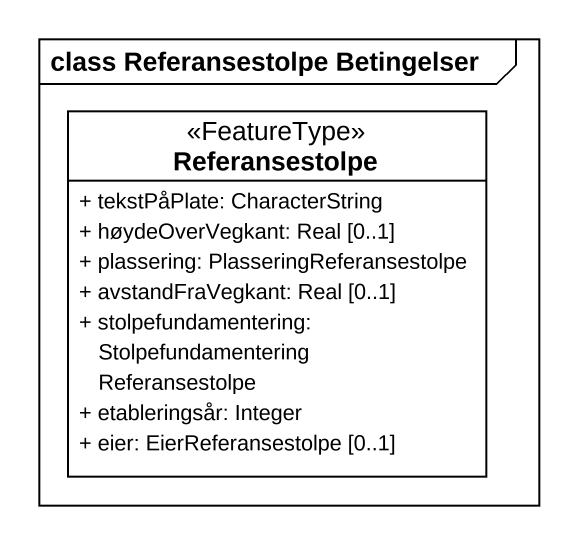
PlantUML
@startuml
mainframe class Referansestolpe Betingelser
hide circle
hide empty members
skinparam classAttributeIconSize 0
class Referansestolpe <<FeatureType>> {
  + tekstPåPlate: CharacterString
  + høydeOverVegkant: Real [0..1]
  + plassering: PlasseringReferansestolpe
  + avstandFraVegkant: Real [0..1]
  + stolpefundamentering: StolpefundamenteringReferansestolpe
  + etableringsår: Integer
  + eier: EierReferansestolpe [0..1]
}
@enduml
